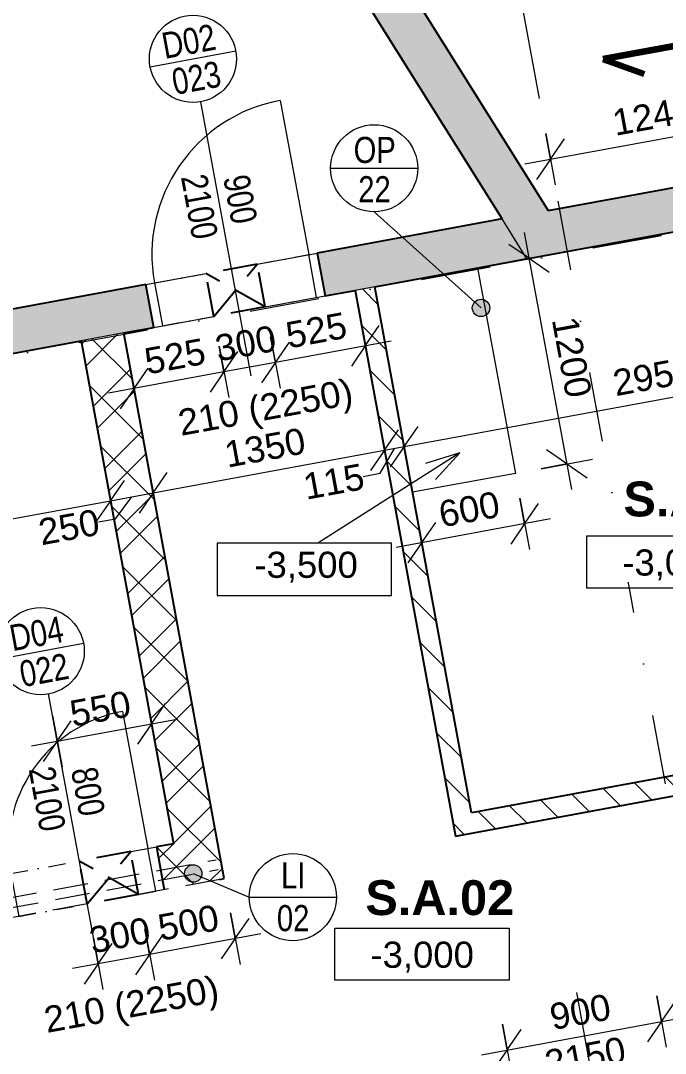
# Model space of a CAD drawing. Header units: millimetres. Extents: x -45523 to 44975, y -3459 to 74573.
# Drawn here: x 2716 to 6418, y 8330 to 14257 of the extents above; entities that cross this region are included whole.
import ezdxf

# ---------------------------------------------------------------- set-up
doc = ezdxf.new("R2010")
doc.units = ezdxf.units.MM
for name, pattern in [('HA_Dash_3mm-S1mm', [300, 200, -100]), ('HA_DashDot_10mm-S3mm', [1000, 400, -300, 0, -300]), ('HA_DashDot_2_2mm-S0_6mm', [220, 100, -60, 0, -60])]:
    doc.linetypes.add(name, pattern=pattern)
for name, color, linetype, lineweight in [('A-____-____-DIMS', 9, 'Continuous', 5), ('A-____-____-DIMS-100', 9, 'Continuous', 5), ('A-AREA-____-IDEN', 9, 'Continuous', 9), ('A-DOOR-____-IDEN', 9, 'Continuous', 9), ('A-DOOR-____-MCUT', 9, 'HA_DashDot_2_2mm-S0_6mm', 9), ('A-DOOR-____-OTLN', 9, 'Continuous', 9), ('A-DOOR-FRAM-MCUT', 9, 'Continuous', 9), ('A-FLOR-____-OTLN', 9, 'Continuous', 9), ('A-GENM-____-HDLN', 9, 'HA_Dash_3mm-S1mm', 9), ('A-GENM-____-IDEN', 9, 'Continuous', 9), ('A-GENM-____-MCUT', 9, 'HA_Dash_3mm-S1mm', 25), ('A-GENM-____-OTLN', 9, 'Continuous', 9), ('A-WALL-____-MCUT', 9, 'Continuous', 9), ('A-WALL-____-PATT', 9, 'Continuous', 25), ('G-____-____-DIMS', 9, 'Continuous', 5), ('G-____-____-SYMB', 9, 'Continuous', 5), ('I-WALL-____-MCUT', 9, 'Continuous', 25), ('S-GRID-____-OTLN', 9, 'Continuous', 5)]:
    doc.layers.add(name, color=color, linetype=linetype, lineweight=lineweight)
doc.styles.add('Arial_2', font='arial.ttf', dxfattribs={"height": 150})
doc.styles.add('Arial_3', font='arial.ttf', dxfattribs={"width": 0.8, "height": 150})
doc.styles.add('Arial_B', font='arialbd.ttf', dxfattribs={"height": 200})
doc.dimstyles.new('Inner_Dimensions', dxfattribs={"dimscale": 304.8, "dimtxt": 153.03891, "dimasz": 0.656168, "dimexe": 0.492126, "dimexo": 0.0625, "dimgap": 0.065617, "dimtad": 1, "dimdec": 0, "dimzin": 0, "dimdsep": 46, "dimtxsty": 'Arial_2', "dimblk1": 'OBLIQUE', "dimblk2": 'OBLIQUE', "dimsah": 1, "dimcen": 0.09, "dimdle": 0.492126, "dimazin": 0, "dimtfac": 1, "dimtdec": 4, "dimtix": 1, "dimtmove": 0, "dimatfit": 3, "dimfxl": 0.492126, "dimfxlon": 1, "dimtvp": 1, "dimtolj": 1, "dimtzin": 0, "dimlwd": 9, "dimlwe": 9, "dimarcsym": 2})
doc.dimstyles.new('Inner_Dimensions_1', dxfattribs={"dimscale": 304.8, "dimtxt": 153.03891, "dimasz": 0.656168, "dimexe": 0.492126, "dimexo": 0.0625, "dimgap": 0.065617, "dimtad": 1, "dimdec": 0, "dimzin": 0, "dimdsep": 46, "dimtxsty": 'Arial_2', "dimblk1": 'OBLIQUE', "dimblk2": 'OBLIQUE', "dimsah": 1, "dimcen": 0.09, "dimdle": 0.492126, "dimazin": 0, "dimtfac": 1, "dimtdec": 4, "dimtix": 1, "dimtmove": 1, "dimatfit": 3, "dimfxl": 0.492126, "dimfxlon": 1, "dimtvp": 1, "dimtolj": 1, "dimtzin": 0, "dimlwd": 9, "dimlwe": 9, "dimarcsym": 2})
doc.dimstyles.new('Inner_Dimensions_3', dxfattribs={"dimscale": 304.8, "dimtxt": 153.03891, "dimasz": 0.656168, "dimexe": 0.492126, "dimexo": 0.0625, "dimgap": 0.065617, "dimtad": 1, "dimdec": 0, "dimzin": 0, "dimdsep": 46, "dimtxsty": 'Arial_2', "dimblk1": 'OBLIQUE', "dimblk2": 'OBLIQUE', "dimsah": 1, "dimcen": 0.09, "dimdle": 0.492126, "dimazin": 0, "dimtfac": 1, "dimtdec": 4, "dimtix": 1, "dimtmove": 0, "dimatfit": 3, "dimfxl": 0.492126, "dimfxlon": 1, "dimtvp": 1, "dimtolj": 1, "dimtzin": 0, "dimlwd": 9, "dimlwe": 9, "dimarcsym": 2})
pattern_1 = [(135, (0, 0), (-106.066, -106.066), [])]
pattern_2 = [(45, (0, 0), (-212.132, 212.132), []), (45, (150, 0), (-212.132, 212.132), []), (315, (0, 0), (141.4214, 141.4214), [])]

# ---------------------------------------------------------------- blocks, each defined once
blk = doc.blocks.new('HA_DR_Single_Swing_Solid - In_800x2100_SKLEP-2390810-1PP_GARAZ')
at = {"layer": 'A-DOOR-____-MCUT'}
for p, q in [((-400, 125), (0, 125)), ((300, 125), (400, 125)), ((-400, -125), (0, -125)), ((300, -125), (400, -125))]:
    blk.add_line(p, q, dxfattribs=at)
at = {"layer": 'A-DOOR-____-OTLN', "lineweight": 5}
blk.add_line((400, 925), (400, 125), dxfattribs=at)
blk.add_arc((400, 125), 800, 90, 180, dxfattribs=at)
at = {"layer": 'A-DOOR-FRAM-MCUT'}
for p, q in [((-450, 125), (-400, 125)), ((-400, 125), (-400, -125)), ((400, 125), (450, 125)), ((400, -125), (400, 125))]:
    blk.add_line(p, q, dxfattribs=at)
blk = doc.blocks.new('HA_DR_Single_Swing_Solid - In_900x2100_SKLEP-2273779-1PP_GARAZ')
at = {"layer": 'A-DOOR-____-MCUT'}
for p, q in [((-450, 125), (-150, 125)), ((150, 125), (450, 125)), ((-450, -125), (-150, -125)), ((150, -125), (450, -125))]:
    blk.add_line(p, q, dxfattribs=at)
at = {"layer": 'A-DOOR-____-OTLN', "lineweight": 5}
blk.add_line((450, 1025), (450, 125), dxfattribs=at)
at = {"layer": 'A-DOOR-____-OTLN'}
for p, q in [((-500, 125), (-150, 125)), ((150, 125), (500, 125)), ((-500, -125), (-150, -125)), ((150, -125), (500, -125))]:
    blk.add_line(p, q, dxfattribs=at)
at = {"layer": 'A-DOOR-____-OTLN', "lineweight": 5}
blk.add_arc((450, 125), 900, 90, 180, dxfattribs=at)
at = {"layer": 'A-DOOR-FRAM-MCUT'}
for p, q in [((-450, 125), (-450, -125)), ((450, -125), (450, 125))]:
    blk.add_line(p, q, dxfattribs=at)
blk = doc.blocks.new('TB_Porotherm KP11_5_1250mm - TB_Porotherm KP11_5_1250mm-V20-1PP_GARAZ')
at = {"layer": 'A-GENM-____-HDLN'}
for p, q in [((-625, 57.5), (625, 57.5)), ((-625, 0), (625, 0)), ((-150, -57.5), (-625, -57.5)), ((625, -57.5), (150, -57.5))]:
    blk.add_line(p, q, dxfattribs=at)
blk = doc.blocks.new('HA_GM_Opening_Rectangle_WallBased - Default-2390811-1PP_GARAZ')
at = {"layer": 'A-GENM-____-MCUT'}
for p, q in [((275, 125), (-25, -125)), ((-25, 125), (275, -125)), ((-25, 125), (-25, -125)), ((-25, 125), (275, 125)), ((275, 125), (275, -125)), ((-25, -125), (275, -125))]:
    blk.add_line(p, q, dxfattribs=at)
blk = doc.blocks.new('HA_GM_Opening_Rectangle_WallBased - Default-2341140-1PP_GARAZ')
at = {"layer": 'A-GENM-____-MCUT'}
for p, q in [((275, 125), (-25, -125)), ((-25, 125), (275, -125)), ((-25, 125), (-25, -125)), ((-25, 125), (275, 125)), ((275, 125), (275, -125)), ((-25, -125), (275, -125))]:
    blk.add_line(p, q, dxfattribs=at)
blk = doc.blocks.new('HA_TAG_Door_TypeMark_wDimensions - Scale100_Right with Bouble-921054-1PP_GARAZ')
at = {"layer": 'A-DOOR-____-IDEN'}
for p, q in [((0, 5), (0, -11)), ((-2.5, -13.5), (2.5, -13.5))]:
    blk.add_line(p, q, dxfattribs=at)
blk.add_circle((0, -13.5), 2.5, dxfattribs=at)
blk = doc.blocks.new('HA_TAG_Door_TypeMark_wDimensions - Scale100_Left with Bouble-921058-1PP_GARAZ')
at = {"layer": 'A-DOOR-____-IDEN'}
for p, q in [((-2.5, 13.5), (2.5, 13.5)), ((0, -5), (0, 11))]:
    blk.add_line(p, q, dxfattribs=at)
blk.add_circle((0, 13.5), 2.5, dxfattribs=at)
blk = doc.blocks.new('Section - Detail Number-933961-1PP_GARAZ')
at = {"layer": 'G-____-____-SYMB', "lineweight": 100}
for p, q in [((0, 5), (1.25, 2.835)), ((0, 0), (0, 5))]:
    blk.add_line(p, q, dxfattribs=at)
blk = doc.blocks.new('DIMBLOCK310-1PP_GARAZ')
at = {"layer": 'A-____-____-DIMS-100', "lineweight": 9}
for p, q in [((3204.6, 11649), (3258.9, 11354)), ((3231.8, 11501.5), (3204.6, 11649)), ((3231.8, 11501.5), (3312, 11617.9)), ((-1951.2, 10547.7), (3231.8, 11501.5)), ((3231.8, 11501.5), (3151.5, 11385.1)), ((-1978.3, 10695.2), (-1924, 10400.2)), ((-1951.2, 10547.7), (-1978.3, 10695.2)), ((-1951.2, 10547.7), (-1870.9, 10664.2)), ((-1951.2, 10547.7), (-2031.4, 10431.3))]:
    blk.add_line(p, q, dxfattribs=at)
at = {"layer": 'A-____-____-DIMS-100', "color": 0, "lineweight": 9, "insert": (374.5, 11194), "char_height": 150, "width": 553.765, "attachment_point": 1, "rotation": 10.42709, "line_spacing_factor": 0.941778, "style": 'Arial_2'}
blk.add_mtext('5270', dxfattribs=at)
blk = doc.blocks.new('_Oblique')
at = {"color": 0, "linetype": 'ByBlock', "lineweight": -2}
blk.add_line((-0.5, -0.5), (0.5, 0.5), dxfattribs=at)
blk = doc.blocks.new('DIMBLOCK311-1PP_GARAZ')
at = {"layer": 'A-____-____-DIMS-100', "lineweight": 9}
for p, q in [((3450.5, 11694.3), (3504.8, 11399.2)), ((3477.7, 11546.7), (3450.5, 11694.3)), ((3204.6, 11649), (3258.9, 11354)), ((3231.8, 11501.5), (3204.6, 11649)), ((3231.8, 11501.5), (3312, 11617.9)), ((3477.7, 11546.7), (3557.9, 11663.2)), ((3231.8, 11501.5), (3151.5, 11385.1)), ((3231.8, 11501.5), (3477.7, 11546.7)), ((3260.9, 11397.8), (3354.7, 11524.1)), ((3477.7, 11546.7), (3397.4, 11430.3)), ((3162.5, 11379.7), (3260.9, 11397.8))]:
    blk.add_line(p, q, dxfattribs=at)
at = {"layer": 'A-____-____-DIMS-100', "color": 0, "lineweight": 9, "insert": (2808.2, 11392.8), "char_height": 150, "width": 415.324, "attachment_point": 1, "rotation": 10.42709, "line_spacing_factor": 0.941778, "style": 'Arial_2'}
blk.add_mtext('250', dxfattribs=at)
blk = doc.blocks.new('DIMBLOCK312-1PP_GARAZ')
at = {"layer": 'A-____-____-DIMS-100', "lineweight": 9}
for p, q in [((4778.2, 11938.6), (4832.5, 11643.6)), ((4805.4, 11791.1), (4778.2, 11938.6)), ((4805.4, 11791.1), (4885.6, 11907.5)), ((3477.7, 11546.7), (4805.4, 11791.1)), ((4805.4, 11791.1), (4725.1, 11674.6)), ((3450.5, 11694.3), (3504.8, 11399.2)), ((3477.7, 11546.7), (3450.5, 11694.3)), ((3477.7, 11546.7), (3557.9, 11663.2)), ((3477.7, 11546.7), (3397.4, 11430.3))]:
    blk.add_line(p, q, dxfattribs=at)
at = {"layer": 'A-____-____-DIMS-100', "color": 0, "lineweight": 9, "insert": (3875.7, 11838.3), "char_height": 150, "width": 553.765, "attachment_point": 1, "rotation": 10.42709, "line_spacing_factor": 0.941778, "style": 'Arial_2'}
blk.add_mtext('1350', dxfattribs=at)
blk = doc.blocks.new('DIMBLOCK313-1PP_GARAZ')
at = {"layer": 'A-____-____-DIMS-100', "lineweight": 9}
for p, q in [((4778.2, 11938.6), (4832.5, 11643.6)), ((4805.4, 11791.1), (4778.2, 11938.6)), ((4891.3, 11959.4), (4945.6, 11664.4)), ((4918.5, 11811.9), (4891.3, 11959.4)), ((4918.5, 11811.9), (4998.7, 11928.3)), ((4805.4, 11791.1), (4885.6, 11907.5)), ((4780.9, 11659.2), (4861.9, 11801.5)), ((4805.4, 11791.1), (4918.5, 11811.9)), ((4918.5, 11811.9), (4838.2, 11695.4)), ((4805.4, 11791.1), (4725.1, 11674.6)), ((4682.5, 11641.1), (4780.9, 11659.2))]:
    blk.add_line(p, q, dxfattribs=at)
at = {"layer": 'A-____-____-DIMS-100', "color": 0, "lineweight": 9, "insert": (4328.2, 11654.2), "char_height": 150, "width": 415.324, "attachment_point": 1, "rotation": 10.42709, "line_spacing_factor": 0.941778, "style": 'Arial_2'}
blk.add_mtext('115', dxfattribs=at)
blk = doc.blocks.new('DIMBLOCK314-1PP_GARAZ')
at = {"layer": 'A-____-____-DIMS-100', "lineweight": 9}
for p, q in [((7797.5, 12494.2), (7851.8, 12199.2)), ((7824.7, 12346.7), (7797.5, 12494.2)), ((7824.7, 12346.7), (7904.9, 12463.1)), ((4918.5, 11811.9), (7824.7, 12346.7)), ((7824.7, 12346.7), (7744.4, 12230.3)), ((4891.3, 11959.4), (4945.6, 11664.4)), ((4918.5, 11811.9), (4891.3, 11959.4)), ((4918.5, 11811.9), (4998.7, 11928.3)), ((4918.5, 11811.9), (4838.2, 11695.4))]:
    blk.add_line(p, q, dxfattribs=at)
at = {"layer": 'A-____-____-DIMS-100', "color": 0, "lineweight": 9, "insert": (6105.8, 12248.7), "char_height": 150, "width": 553.765, "attachment_point": 1, "rotation": 10.42709, "line_spacing_factor": 0.941778, "style": 'Arial_2'}
blk.add_mtext('2955', dxfattribs=at)
blk = doc.blocks.new('DIMBLOCK386-1PP_GARAZ')
at = {"layer": 'A-____-____-DIMS-100', "lineweight": 9}
for p, q in [((3440.4, 10367.9), (3494.7, 10072.9)), ((3467.5, 10220.4), (3440.4, 10367.9)), ((3467.5, 10220.4), (3547.8, 10336.8)), ((2899.5, 10268.4), (2953.8, 9973.3)), ((2926.6, 10120.8), (2899.5, 10268.4)), ((2779.1, 10093.7), (3615.1, 10247.5)), ((2926.6, 10120.8), (3006.9, 10237.3)), ((3467.5, 10220.4), (3387.3, 10103.9)), ((2926.6, 10120.8), (2846.4, 10004.4))]:
    blk.add_line(p, q, dxfattribs=at)
at = {"layer": 'A-____-____-DIMS-100', "color": 0, "lineweight": 9, "insert": (2988, 10350.5), "char_height": 150, "width": 415.324, "attachment_point": 1, "rotation": 10.42709, "line_spacing_factor": 0.941778, "style": 'Arial_2'}
blk.add_mtext('550', dxfattribs=at)
blk = doc.blocks.new('Spot Elevations - Generic-448778-1PP_GARAZ')
at = {"layer": 'G-____-____-DIMS', "lineweight": 9}
for p, q in [((-5, 0), (-5, 3)), ((-5, 3), (5, 3)), ((5, 3), (5, 0)), ((5, 0), (-5, 0))]:
    blk.add_line(p, q, dxfattribs=at)
blk = doc.blocks.new('DIMBLOCK472-1PP_GARAZ')
at = {"layer": 'A-____-____-DIMS-100', "lineweight": 9}
for p, q in [((5607.9, 13040.3), (5879.3, 11565.1)), ((5635, 12892.8), (5518.6, 12973)), ((5487.5, 12865.6), (5782.5, 12919.9)), ((5635, 12892.8), (5487.5, 12865.6)), ((5635, 12892.8), (5751.4, 12812.5)), ((5704.7, 11685.4), (5999.7, 11739.7)), ((5852.2, 11712.6), (5735.7, 11792.8)), ((5852.2, 11712.6), (5704.7, 11685.4)), ((5852.2, 11712.6), (5968.6, 11632.3))]:
    blk.add_line(p, q, dxfattribs=at)
at = {"layer": 'A-____-____-DIMS-100', "color": 0, "lineweight": 9, "insert": (5913, 12568.5), "char_height": 150, "width": 553.765, "attachment_point": 1, "rotation": 280.42709, "line_spacing_factor": 0.941778, "style": 'Arial_2'}
blk.add_mtext('1200', dxfattribs=at)
blk = doc.blocks.new('HA_TAG_GM_Products1 - Generic-1835784-1PP_GARAZ')
at = {"layer": 'A-GENM-____-IDEN'}
blk.add_line((-2.5, 0), (2.5, 0), dxfattribs=at)
blk.add_circle((0, 0), 2.5, dxfattribs=at)
blk = doc.blocks.new('DIMBLOCK499-1PP_GARAZ')
at = {"layer": 'A-____-____-DIMS-100', "lineweight": 9}
for p, q in [((7005.5, 13538.2), (6951.2, 13833.3)), ((6978.3, 13685.7), (7058.6, 13802.2)), ((5611.3, 13434.2), (6978.3, 13685.7)), ((6978.3, 13685.7), (6898.1, 13569.3)), ((6978.3, 13685.7), (7005.5, 13538.2)), ((5731.7, 13608.8), (5786, 13313.8)), ((5758.8, 13461.3), (5731.7, 13608.8)), ((5758.8, 13461.3), (5839.1, 13577.8)), ((5758.8, 13461.3), (5678.6, 13344.9))]:
    blk.add_line(p, q, dxfattribs=at)
at = {"layer": 'A-____-____-DIMS-100', "color": 0, "lineweight": 9, "insert": (6102.8, 13742.9), "char_height": 150, "width": 553.765, "attachment_point": 1, "rotation": 10.42709, "line_spacing_factor": 0.941778, "style": 'Arial_2'}
blk.add_mtext('1240', dxfattribs=at)
blk = doc.blocks.new('DIMBLOCK522-1PP_GARAZ')
at = {"layer": 'A-____-____-DIMS-100', "lineweight": 9}
for p, q in [((6367.9, 8659.4), (6422.2, 8364.4)), ((6395.1, 8511.9), (6367.9, 8659.4)), ((6395.1, 8511.9), (6475.3, 8628.4)), ((5362.4, 8321.9), (6395.1, 8511.9)), ((5482.8, 8496.5), (5537.1, 8201.5)), ((5509.9, 8349), (5482.8, 8496.5)), ((6395.1, 8511.9), (6314.8, 8395.5)), ((5509.9, 8349), (5590.2, 8465.5)), ((5509.9, 8349), (5429.7, 8232.6))]:
    blk.add_line(p, q, dxfattribs=at)
at = {"layer": 'A-____-____-DIMS-100', "color": 0, "lineweight": 9, "insert": (5743.5, 8610.3), "char_height": 150, "width": 415.324, "attachment_point": 1, "rotation": 10.42709, "line_spacing_factor": 0.941778, "style": 'Arial_2'}
blk.add_mtext('900', dxfattribs=at)
blk = doc.blocks.new('DIMBLOCK523-1PP_GARAZ')
at = {"layer": 'A-____-____-DIMS-100', "lineweight": 9}
for p, q in [((8433.3, 9039.5), (8487.6, 8744.5)), ((8460.4, 8892), (8433.3, 9039.5)), ((8460.4, 8892), (8540.7, 9008.4)), ((6395.1, 8511.9), (8607.9, 8919.1)), ((8460.4, 8892), (8380.2, 8775.5)), ((6367.9, 8659.4), (6422.2, 8364.4)), ((6395.1, 8511.9), (6367.9, 8659.4)), ((6395.1, 8511.9), (6475.3, 8628.4)), ((6395.1, 8511.9), (6314.8, 8395.5))]:
    blk.add_line(p, q, dxfattribs=at)
at = {"layer": 'A-____-____-DIMS-100', "color": 0, "lineweight": 9, "insert": (7162, 8871.4), "char_height": 150, "width": 553.765, "attachment_point": 1, "rotation": 10.42709, "line_spacing_factor": 0.941778, "style": 'Arial_2'}
blk.add_mtext('2100', dxfattribs=at)
blk = doc.blocks.new('DIMBLOCK526-1PP_GARAZ')
at = {"layer": 'A-____-____-DIMS-100', "lineweight": 9}
for p, q in [((5582.8, 11517), (5637.1, 11222)), ((5609.9, 11369.5), (5582.8, 11517)), ((5609.9, 11369.5), (5690.2, 11485.9)), ((5757.5, 11396.6), (4872.3, 11233.7)), ((5047, 11113.4), (4992.7, 11408.4)), ((5019.9, 11260.9), (5100.1, 11377.3)), ((5609.9, 11369.5), (5529.7, 11253)), ((5019.9, 11260.9), (4939.6, 11144.4)), ((5019.9, 11260.9), (5047, 11113.4))]:
    blk.add_line(p, q, dxfattribs=at)
at = {"layer": 'A-____-____-DIMS-100', "color": 0, "lineweight": 9, "insert": (5105.8, 11495.1), "char_height": 150, "width": 415.324, "attachment_point": 1, "rotation": 10.42709, "line_spacing_factor": 0.941778, "style": 'Arial_2'}
blk.add_mtext('600', dxfattribs=at)
blk = doc.blocks.new('HA_TAG_GM_Products - Generic-588599-1PP_GARAZ')
at = {"layer": 'A-GENM-____-IDEN'}
blk.add_line((-2.5, 0), (2.5, 0), dxfattribs=at)
blk.add_circle((0, 0), 2.5, dxfattribs=at)
blk = doc.blocks.new('DIMBLOCK575-1PP_GARAZ')
at = {"layer": 'A-____-____-DIMS-100', "lineweight": 9}
for p, q in [((3921.4, 9135.4), (3975.7, 8840.4)), ((3948.5, 8987.9), (3921.4, 9135.4)), ((3948.5, 8987.9), (4028.8, 9104.3)), ((3429.6, 9044.9), (3483.9, 8749.9)), ((3456.8, 8897.4), (3429.6, 9044.9)), ((4096.1, 9015), (3456.8, 8897.4)), ((3456.8, 8897.4), (3537, 9013.9)), ((3948.5, 8987.9), (3868.3, 8871.5)), ((3456.8, 8897.4), (3376.5, 8781))]:
    blk.add_line(p, q, dxfattribs=at)
at = {"layer": 'A-____-____-DIMS-100', "color": 0, "lineweight": 9, "insert": (3493.6, 9122.5), "char_height": 150, "width": 415.324, "attachment_point": 1, "rotation": 10.42709, "line_spacing_factor": 0.941778, "style": 'Arial_2'}
blk.add_mtext('500', dxfattribs=at)
blk = doc.blocks.new('DIMBLOCK576-1PP_GARAZ')
at = {"layer": 'A-____-____-DIMS-100', "lineweight": 9}
for p, q in [((3429.6, 9044.9), (3483.9, 8749.9)), ((3456.8, 8897.4), (3429.6, 9044.9)), ((3456.8, 8897.4), (3537, 9013.9)), ((3134.6, 8990.6), (3188.9, 8695.6)), ((3161.8, 8843.1), (3134.6, 8990.6)), ((3161.8, 8843.1), (3242, 8959.6)), ((3456.8, 8897.4), (3014.2, 8816)), ((3456.8, 8897.4), (3376.5, 8781)), ((3161.8, 8843.1), (3081.5, 8726.7))]:
    blk.add_line(p, q, dxfattribs=at)
at = {"layer": 'A-____-____-DIMS-100', "color": 0, "lineweight": 9, "insert": (3100.2, 9050.1), "char_height": 150, "width": 415.324, "attachment_point": 1, "rotation": 10.42709, "line_spacing_factor": 0.941778, "style": 'Arial_2'}
blk.add_mtext('300', dxfattribs=at)
blk = doc.blocks.new('DIMBLOCK577-1PP_GARAZ')
at = {"layer": 'A-____-____-DIMS-100', "lineweight": 9}
for p, q in [((4722.3, 12242.5), (4668, 12537.5)), ((4695.1, 12390), (4775.4, 12506.5)), ((4151.7, 12442.5), (4206, 12147.5)), ((4178.8, 12295), (4151.7, 12442.5)), ((4842.7, 12417.2), (4178.8, 12295)), ((4178.8, 12295), (4259.1, 12411.4)), ((4695.1, 12390), (4614.9, 12273.6)), ((4695.1, 12390), (4722.3, 12242.5)), ((4178.8, 12295), (4098.6, 12178.6))]:
    blk.add_line(p, q, dxfattribs=at)
at = {"layer": 'A-____-____-DIMS-100', "color": 0, "lineweight": 9, "insert": (4227.9, 12522.4), "char_height": 150, "width": 415.324, "attachment_point": 1, "rotation": 10.42709, "line_spacing_factor": 0.941778, "style": 'Arial_2'}
blk.add_mtext('525', dxfattribs=at)
blk = doc.blocks.new('DIMBLOCK578-1PP_GARAZ')
at = {"layer": 'A-____-____-DIMS-100', "lineweight": 9}
for p, q in [((4151.7, 12442.5), (4206, 12147.5)), ((4178.8, 12295), (4151.7, 12442.5)), ((4178.8, 12295), (4259.1, 12411.4)), ((3856.6, 12388.2), (3910.9, 12093.2)), ((3883.8, 12240.7), (3856.6, 12388.2)), ((3883.8, 12240.7), (3964, 12357.2)), ((4178.8, 12295), (3883.8, 12240.7)), ((4178.8, 12295), (4098.6, 12178.6)), ((3883.8, 12240.7), (3803.5, 12124.3))]:
    blk.add_line(p, q, dxfattribs=at)
at = {"layer": 'A-____-____-DIMS-100', "color": 0, "lineweight": 9, "insert": (3822.2, 12447.7), "char_height": 150, "width": 415.324, "attachment_point": 1, "rotation": 10.42709, "line_spacing_factor": 0.941778, "style": 'Arial_2'}
blk.add_mtext('300', dxfattribs=at)
blk = doc.blocks.new('DIMBLOCK579-1PP_GARAZ')
at = {"layer": 'A-____-____-DIMS-100', "lineweight": 9}
for p, q in [((3856.6, 12388.2), (3910.9, 12093.2)), ((3883.8, 12240.7), (3856.6, 12388.2)), ((3883.8, 12240.7), (3964, 12357.2)), ((3394.6, 11998.2), (3340.3, 12293.2)), ((3883.8, 12240.7), (3219.9, 12118.5)), ((3367.4, 12145.7), (3447.7, 12262.1)), ((3883.8, 12240.7), (3803.5, 12124.3)), ((3367.4, 12145.7), (3287.2, 12029.2)), ((3367.4, 12145.7), (3394.6, 11998.2))]:
    blk.add_line(p, q, dxfattribs=at)
at = {"layer": 'A-____-____-DIMS-100', "color": 0, "lineweight": 9, "insert": (3416.5, 12373.1), "char_height": 150, "width": 415.324, "attachment_point": 1, "rotation": 10.42709, "line_spacing_factor": 0.941778, "style": 'Arial_2'}
blk.add_mtext('525', dxfattribs=at)

msp = doc.modelspace()

# ---------------------------------------------------------------- hatches: boundary and pattern name
at = {"layer": 'A-GENM-____-IDEN'}
h = msp.add_hatch(color=256, dxfattribs=at)
edge = h.paths.add_edge_path()
edge.add_arc((5359.5, 12608.2), 50, 0, 360)
h = msp.add_hatch(color=256, dxfattribs=at)
edge = h.paths.add_edge_path()
edge.add_arc((3707.1, 9361.8), 50, 0, 360)
at = {"layer": 'A-WALL-____-PATT'}
h = msp.add_hatch(color=256, dxfattribs=at)
h.paths.add_polyline_path([(5623.2, 12890.6), (5887.7, 12939.3), (2079.8, 19018.8), (1867.9, 18886.1), (5480.4, 13118.5)])
h.paths.add_polyline_path([(1857.3, 18903), (2069.1, 19035.7), (1143.4, 20513.7), (927.9, 20386.8), (1774.1, 19035.7)])
msp.add_hatch(color=256, dxfattribs=at).paths.add_polyline_path([(5887.7, 12939.3), (6608.3, 13071.9), (6563.1, 13317.7), (5744.9, 13167.2)])
at = {"layer": 'A-WALL-____-PATT', "lineweight": 9}
h = msp.add_hatch(color=256, dxfattribs=at)
h.paths.add_polyline_path([(-2120.1, 11465.6), (3480.8, 12496.3), (3435.6, 12742.2), (-2165.4, 11711.5)])
h.paths.add_polyline_path([(4464.3, 12677.3), (5623.2, 12890.6), (5480.4, 13118.5), (4419.1, 12923.2)])
at = {"layer": 'A-WALL-____-PATT', "lineweight": 5}
h = msp.add_hatch(dxfattribs=at)
h.set_pattern_fill('FP_2', color=256, style=0, pattern_type=2)
h.set_pattern_definition(pattern_1)
h.paths.add_polyline_path([(5192.1, 9689.7), (5305.2, 9710.5), (4749.5, 12729.8), (4636.4, 12709), (4817.9, 11722.7)])
h = msp.add_hatch(dxfattribs=at)
h.set_pattern_fill('FP_1', color=256, style=0, pattern_type=2)
h.set_pattern_definition(pattern_2)
h.paths.add_polyline_path([(3639.3, 9287), (3885.2, 9332.3), (3308.7, 12464.7), (3062.9, 12419.4), (3594, 9532.9)])
h = msp.add_hatch(dxfattribs=at)
h.set_pattern_fill('FP_2', color=256, style=0, pattern_type=2)
h.set_pattern_definition(pattern_1)
h.paths.add_polyline_path([(5212.9, 9576.6), (7101.2, 9924.1), (7080.4, 10037.2), (5192.1, 9689.7)])
h.paths.add_polyline_path([(7986.3, 10087), (8232.2, 10132.2), (8211.4, 10245.3), (7965.5, 10200.1)])
h = msp.add_hatch(dxfattribs=at)
h.set_pattern_fill('FP_1', color=256, style=0, pattern_type=2)
h.set_pattern_definition(pattern_2)
h.paths.add_polyline_path([(-1543.7, 8333.2), (2655.8, 9106), (2610.6, 9351.9), (-1588.9, 8579.1)])
h.paths.add_polyline_path([(3540.9, 9268.9), (3639.3, 9287), (3594, 9532.9), (3495.7, 9514.8)])

# ---------------------------------------------------------------- linework, layer by layer
at = {"layer": 'A-FLOR-____-OTLN'}
for p, q in [((5339.6, 12838.4), (5556.8, 11658.2)), ((5556.8, 11658.2), (4966.7, 11549.6))]:
    msp.add_line(p, q, dxfattribs=at)
at = {"layer": 'A-GENM-____-IDEN'}
for p, q in [((5359.5, 12608.2), (4746, 13159.5)), ((3707.1, 9361.8), (4029.2, 9225.9))]:
    msp.add_line(p, q, dxfattribs=at)
for centre in [(5359.5, 12608.2), (3707.1, 9361.8)]:
    msp.add_circle(centre, 50, dxfattribs=at)
at = {"layer": 'A-WALL-____-MCUT', "lineweight": 25}
for p, q in [((2079.8, 19018.8), (5744.9, 13167.2)), ((5480.4, 13118.5), (1867.9, 18886.1)), ((5744.9, 13167.2), (6981.1, 13394.7)), ((5623.2, 12890.6), (7026.3, 13148.8))]:
    msp.add_line(p, q, dxfattribs=at)
at = {"layer": 'A-WALL-____-MCUT'}
for p, q in [((5623.2, 12890.6), (5480.4, 13118.5)), ((4749.5, 12729.8), (4636.4, 12709)), ((3308.7, 12464.7), (3062.9, 12419.4))]:
    msp.add_line(p, q, dxfattribs=at)
at = {"layer": 'G-____-____-DIMS', "lineweight": 9}
for p, q in [((5238.7, 11776.1), (4421.8, 11257.8)), ((5238.7, 11776.1), (5041.1, 11714.2)), ((5238.7, 11776.1), (5098.6, 11623.7)), ((4421.8, 11257.8), (4345.5, 11257.8))]:
    msp.add_line(p, q, dxfattribs=at)
at = {"layer": 'I-WALL-____-MCUT'}
for p, q in [((5480.4, 13118.5), (4419.1, 12923.2)), ((4419.1, 12923.2), (4464.3, 12677.3)), ((4749.5, 12729.8), (5623.2, 12890.6)), ((3435.6, 12742.2), (-2411.2, 11666.3)), ((3480.8, 12496.3), (3435.6, 12742.2)), ((4464.3, 12677.3), (4636.4, 12709)), ((4636.4, 12709), (5212.9, 9576.6)), ((5305.2, 9710.5), (4749.5, 12729.8)), ((3308.7, 12464.7), (3480.8, 12496.3)), ((3885.2, 9332.3), (3308.7, 12464.7)), ((-2120.1, 11465.6), (3062.9, 12419.4)), ((3062.9, 12419.4), (3594, 9532.9)), ((6908.2, 10005.5), (5305.2, 9710.5)), ((5212.9, 9576.6), (6929, 9892.4)), ((3594, 9532.9), (3495.7, 9514.8)), ((3495.7, 9514.8), (3540.9, 9268.9)), ((3860.6, 9327.8), (3885.2, 9332.3))]:
    msp.add_line(p, q, dxfattribs=at)
at = {"layer": 'S-GRID-____-OTLN', "linetype": 'HA_DashDot_10mm-S3mm', "lineweight": 9}
for p, q in [((5652.7, 14037.9), (5200.3, 16496.6)), ((22132.8, 15918.6), (-3972, 11114.7)), ((8228.6, 40.2), (5652.7, 14037.9))]:
    msp.add_line(p, q, dxfattribs=at)

# ---------------------------------------------------------------- block references
at = {"layer": 'A-DOOR-____-IDEN'}
for name, p, xscale, yscale, zscale, rotation in [('HA_TAG_Door_TypeMark_wDimensions - Scale100_Left with Bouble-921058-1PP_GARAZ', (3950, 12709.8), 99.99999999999993, 99.99999999999993, 99.99999999999993, 10.42708866108206), ('HA_TAG_Door_TypeMark_wDimensions - Scale100_Left with Bouble-921058-1PP_GARAZ', (3075.8, 9310.4), 99.99999999999993, 99.99999999999993, 99.99999999999993, 10.42708866108206), ('HA_TAG_Door_TypeMark_wDimensions - Scale100_Right with Bouble-921054-1PP_GARAZ', (5997.3, 8187.2), 99.99999999999991, 99.99999999999991, 99.99999999999991, 10.42708866108227)]:
    msp.add_blockref(name, p, dxfattribs=dict(at, xscale=xscale, yscale=yscale, zscale=zscale, rotation=rotation))
at = {"layer": 'A-DOOR-____-OTLN', "rotation": 10.42708866108196}
for name, p in [('HA_DR_Single_Swing_Solid - In_900x2100_SKLEP-2273779-1PP_GARAZ', (3950, 12709.8)), ('HA_DR_Single_Swing_Solid - In_800x2100_SKLEP-2390810-1PP_GARAZ', (3075.8, 9310.4))]:
    msp.add_blockref(name, p, dxfattribs=at)
at = {"layer": 'A-GENM-____-IDEN', "xscale": 99.99999999999993, "yscale": 99.99999999999993, "zscale": 99.99999999999993}
for name, p in [('HA_TAG_GM_Products1 - Generic-1835784-1PP_GARAZ', (4746, 13409.5)), ('HA_TAG_GM_Products - Generic-588599-1PP_GARAZ', (4279.2, 9225.9))]:
    msp.add_blockref(name, p, dxfattribs=at)
at = {"layer": 'A-GENM-____-OTLN', "linetype": 'HA_Dash_3mm-S1mm', "lineweight": 25, "rotation": 190.4270886610819}
for name, p in [('HA_GM_Opening_Rectangle_WallBased - Default-2341140-1PP_GARAZ', (4072.9, 12732.4)), ('HA_GM_Opening_Rectangle_WallBased - Default-2390811-1PP_GARAZ', (3346.2, 9360.2))]:
    msp.add_blockref(name, p, dxfattribs=at)
at = {"layer": 'A-GENM-____-OTLN', "rotation": 10.4270886610821}
msp.add_blockref('TB_Porotherm KP11_5_1250mm - TB_Porotherm KP11_5_1250mm-V20-1PP_GARAZ', (3235.5, 9271.2), dxfattribs=at)
at = {"layer": 'G-____-____-DIMS', "lineweight": 9, "xscale": 99.99999999999993, "yscale": 99.99999999999993, "zscale": 99.99999999999993}
for p in [(6466.9, 11000), (5020.6, 8748.9)]:
    msp.add_blockref('Spot Elevations - Generic-448778-1PP_GARAZ', p, dxfattribs=at)
at = {"layer": 'G-____-____-DIMS', "lineweight": 9, "extrusion": (0, 0, -1), "xscale": 99.99999999999993, "yscale": 99.99999999999993, "zscale": 99.99999999999993, "rotation": 180}
msp.add_blockref('Spot Elevations - Generic-448778-1PP_GARAZ', (-4345.5, 11257.8), dxfattribs=at)
at = {"layer": 'G-____-____-SYMB', "lineweight": 100, "extrusion": (0, 0, -1), "xscale": 99.99999999999994, "yscale": 99.99999999999994, "zscale": 99.99999999999994, "rotation": 259.5729113389184}
msp.add_blockref('Section - Detail Number-933961-1PP_GARAZ', (-6553.2, 14126.3), dxfattribs=at)

# ---------------------------------------------------------------- texts
at = {"layer": 'A-AREA-____-IDEN', "lineweight": 5, "char_height": 200, "width": 1058.227, "attachment_point": 1, "style": 'Arial_B'}
for s, insert in [('S.A.03', (6177.2, 11611.4)), ('S.A.02', (4695.5, 9323.1))]:
    msp.add_mtext(s, dxfattribs=dict(at, insert=insert))
at = {"layer": 'A-DOOR-____-IDEN', "lineweight": 5, "char_height": 150, "attachment_point": 1}
for s, insert, width, rotation, style in [('D02', (3516.4, 14184.4), 378.396, 10.42709, 'Arial_3'), ('023', (3573.9, 13977.3), 346.329, 10.42709, 'Arial_3'), ('2100', (3783.7, 13386.8), 461.772, 280.42709, 'Arial_3'), ('900', (4026.5, 13383.1), 346.329, 280.42709, 'Arial_3'), ('D04', (2642.2, 10785.1), 378.396, 10.42709, 'Arial_3'), ('022', (2699.7, 10578), 346.329, 10.42709, 'Arial_3'), ('2100', (2909.5, 9987.4), 461.772, 280.42709, 'Arial_3'), ('800', (3152.3, 9983.7), 346.329, 280.42709, 'Arial_3'), ('2150', (5714.3, 8343.6), 577.215, 10.42709, 'Arial_2')]:
    msp.add_mtext(s, dxfattribs=dict(at, insert=insert, width=width, rotation=rotation, style=style))
at = {"layer": 'A-GENM-____-IDEN', "lineweight": 5, "char_height": 150, "attachment_point": 1, "style": 'Arial_3'}
for s, insert, width in [('OP', (4628, 13589.7), 295.021), ('22', (4654.4, 13364.3), 230.886), ('LI', (4211.6, 9426.2), 173.164), ('02', (4187.6, 9180.7), 230.886)]:
    msp.add_mtext(s, dxfattribs=dict(at, insert=insert, width=width))
at = {"layer": 'A-GENM-____-IDEN', "lineweight": 5, "char_height": 150, "width": 1258.649, "attachment_point": 1, "rotation": 10.42709, "style": 'Arial_2'}
for insert in [(3609.6, 12020.8), (2839.9, 8593.9)]:
    msp.add_mtext('210 (2250)', dxfattribs=dict(at, insert=insert))

# ---------------------------------------------------------------- dimensions: what is measured, and where the dimension line sits
at = {"layer": 'A-____-____-DIMS', "lineweight": 9}
for base, p1, p2, angle, dimstyle, override, picture, middle in [((6978.3, 13685.7), (5731.7, 13608.8), (7005.5, 13538.2), 10.42709, 'Inner_Dimensions_3', {"dimpost": '<>', "dimfxl": 1275.774269}, 'DIMBLOCK499-1PP_GARAZ', (6351.1, 13668.5)), ((5852.2, 11712.6), (5487.5, 12865.6), (5704.7, 11685.4), 280.42709, 'Inner_Dimensions_3', {"dimpost": '<>', "dimfxl": 1200}, 'DIMBLOCK472-1PP_GARAZ', (5838.6, 12320.1)), ((4178.8, 12295), (4722.3, 12242.5), (4151.7, 12442.5), 10.42709, 'Inner_Dimensions_3', {"dimpost": '<>', "dimfxl": 604.669331}, 'DIMBLOCK577-1PP_GARAZ', (4419.5, 12437.5)), ((3883.8, 12240.7), (4151.7, 12442.5), (3856.6, 12388.2), 10.42709, 'Inner_Dimensions_3', {"dimpost": '<>', "dimfxl": 300}, 'DIMBLOCK578-1PP_GARAZ', (4013.8, 12362.9)), ((3367.4, 12145.7), (3856.6, 12388.2), (3394.6, 11998.2), 10.42709, 'Inner_Dimensions_3', {"dimpost": '<>', "dimfxl": 604.669331}, 'DIMBLOCK579-1PP_GARAZ', (3608.1, 12288.2)), ((7824.7, 12346.7), (4891.3, 11959.4), (7797.5, 12494.2), 10.42709, 'Inner_Dimensions', {"dimpost": '<>', "dimfxl": 2955}, 'DIMBLOCK314-1PP_GARAZ', (6354.1, 12174.3)), ((4805.4, 11791.1), (3450.5, 11694.3), (4778.2, 11938.6), 10.42709, 'Inner_Dimensions', {"dimpost": '<>', "dimfxl": 1350}, 'DIMBLOCK312-1PP_GARAZ', (4124, 11764)), ((3231.8, 11501.5), (-1978.3, 10695.2), (3204.6, 11649), 10.42709, 'Inner_Dimensions', {"dimpost": '<>', "dimfxl": 5270}, 'DIMBLOCK310-1PP_GARAZ', (622.8, 11119.6)), ((5019.9, 11260.9), (5582.8, 11517), (5047, 11113.4), 10.42709, 'Inner_Dimensions_3', {"dimpost": '<>', "dimfxl": 670.820393}, 'DIMBLOCK526-1PP_GARAZ', (5297.4, 11410.2)), ((3467.5, 10220.4), (2899.5, 10268.4), (3440.4, 10367.9), 10.42709, 'Inner_Dimensions', {"dimpost": '<>', "dimfxl": 550}, 'DIMBLOCK386-1PP_GARAZ', (3179.6, 10265.6)), ((3456.8, 8897.4), (3921.4, 9135.4), (3429.6, 9044.9), 10.42709, 'Inner_Dimensions_3', {"dimpost": '<>', "dimfxl": 500}, 'DIMBLOCK575-1PP_GARAZ', (3685.2, 9037.6)), ((3161.8, 8843.1), (3429.6, 9044.9), (3134.6, 8990.6), 10.42709, 'Inner_Dimensions_3', {"dimpost": '<>', "dimfxl": 300}, 'DIMBLOCK576-1PP_GARAZ', (3291.8, 8965.3)), ((8460.4, 8892), (6367.9, 8659.4), (8433.3, 9039.5), 10.42709, 'Inner_Dimensions_3', {"dimpost": '<>', "dimfxl": 2100}, 'DIMBLOCK523-1PP_GARAZ', (7410.3, 8796.9)), ((6395.1, 8511.9), (5482.8, 8496.5), (6367.9, 8659.4), 10.42709, 'Inner_Dimensions_3', {"dimpost": '<>', "dimfxl": 900}, 'DIMBLOCK522-1PP_GARAZ', (5935, 8525.5))]:
    dim = msp.add_linear_dim(base=base, p1=p1, p2=p2, angle=angle, dimstyle=dimstyle, override=override, dxfattribs=at)
    dim.commit()
    dim.dimension.update_dxf_attribs({"geometry": picture, "text_midpoint": middle})
for base, p1, p2, override, picture, middle in [((4918.5, 11811.9), (4778.2, 11938.6), (4891.3, 11959.4), {"dimpost": '<>', "dimfxl": 115}, 'DIMBLOCK313-1PP_GARAZ', (4550.5, 11593.5)), ((3477.7, 11546.7), (3204.6, 11649), (3450.5, 11694.3), {"dimpost": '<>', "dimfxl": 250}, 'DIMBLOCK311-1PP_GARAZ', (3030.5, 11332.1))]:
    dim = msp.add_linear_dim(base=base, p1=p1, p2=p2, angle=10.42709, dimstyle='Inner_Dimensions_1', override=override, dxfattribs=at)
    dim.commit()
    dim.dimension.update_dxf_attribs({"geometry": picture, "text_midpoint": middle, "dimtype": 160, "text_rotation": 10.42709})

# ---------------------------------------------------------------- next in the draw order: texts
at = {"layer": 'G-____-____-DIMS', "lineweight": 9, "char_height": 150, "width": 710.695, "attachment_point": 1, "line_spacing_factor": 0.941778, "style": 'Arial_2', "bg_fill": 3, "box_fill_scale": 1.25, "bg_fill_color": 256, "bg_fill_true_color": 13158600, "bg_fill_transparency": 0}
for s, insert in [('-3,500', (4058.1, 11208.8)), ('-3,000', (6170.7, 11221.8)), ('-3,000', (4724.5, 8970.7))]:
    msp.add_mtext(s, dxfattribs=dict(at, insert=insert))

doc.saveas('drawing.dxf')
